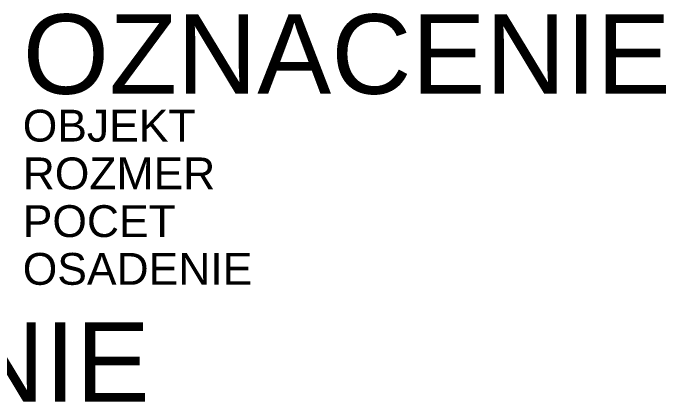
# Model space of a CAD drawing. Header units: metres. Extents: x -10.3 to 26.7, y -1.5 to 11.4.
# Drawn here: x 6.18 to 26.7, y -1.54 to 10.71 of the extents above; entities that cross this region are included whole.
import ezdxf
from ezdxf.enums import TextEntityAlignment as Align

# ---------------------------------------------------------------- set-up
doc = ezdxf.new("R2010")
doc.units = ezdxf.units.M
doc.layers.get('Defpoints').update_dxf_attribs({"color": 140, "lineweight": 5})
doc.styles.get("Standard").update_dxf_attribs({"font": 'arial.ttf'})

msp = doc.modelspace()

# ---------------------------------------------------------------- texts
msp.add_attdef('OZNACENIE', (6.482, 8.177), '340-80', height=2.5)
msp.add_attdef('STANICENIE', text='', height=2.5).set_placement((0, 1), align=Align.TOP_CENTER)
at = {"layer": 'Defpoints'}
for tag, p, s in [('OBJEKT', (6.482, 6.677), 'Jestvujúci'), ('ROZMER', (6.482, 5.177), '600x900/840x1260'), ('POCET', (6.482, 3.677), ''), ('OSADENIE', (6.482, 2.177), '')]:
    msp.add_attdef(tag, p, s, height=1, dxfattribs=at)

doc.saveas('drawing.dxf')
